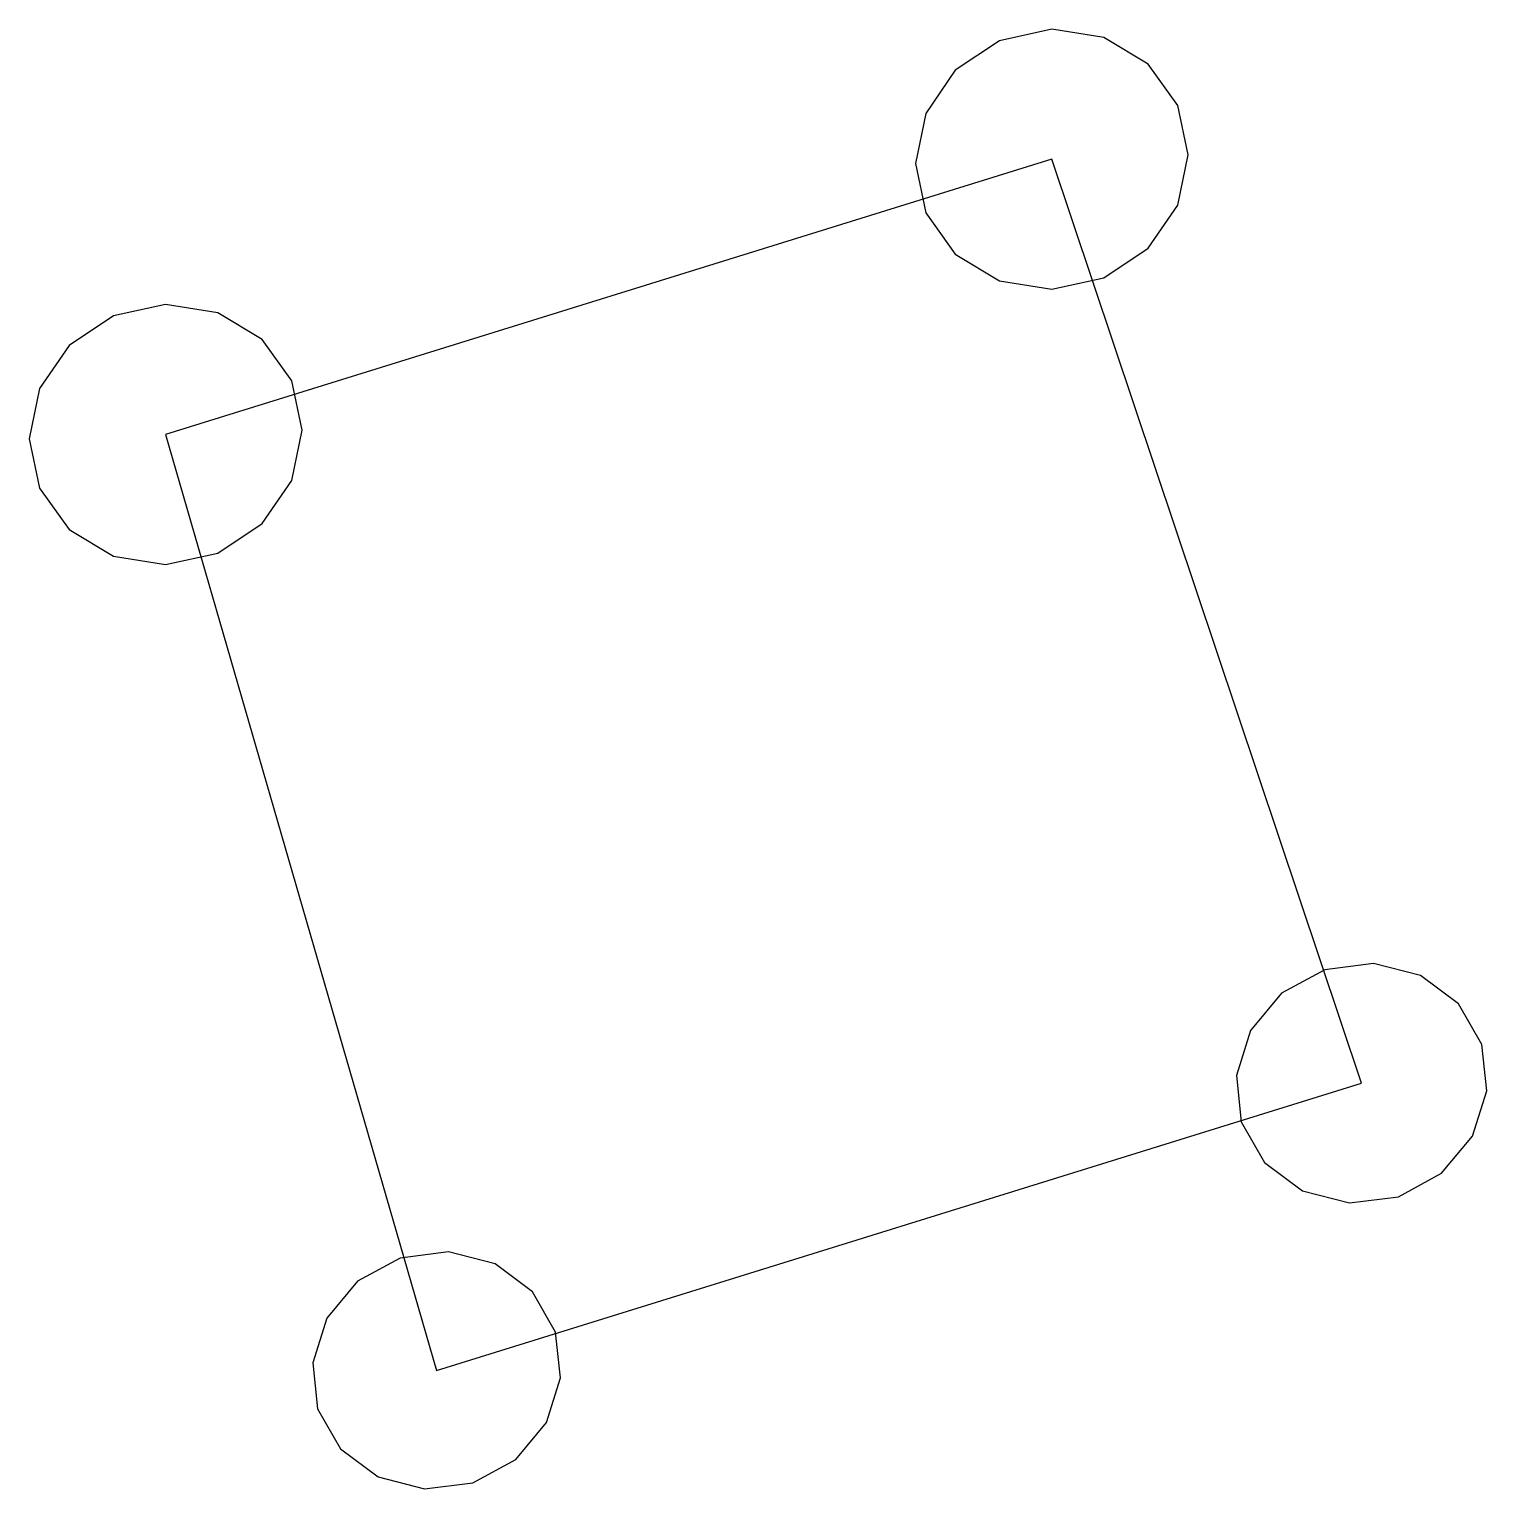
# Paper-space layout '_正视于' of a CAD drawing. Header units: millimetres. Extents: x 27.2 to 61.8, y 20.9 to 55.5.
import ezdxf

# ---------------------------------------------------------------- set-up
doc = ezdxf.new("R2010")
doc.units = ezdxf.units.MM

psp = doc.layouts.new('_正视于')

# ---------------------------------------------------------------- linework, layer by layer
at = {"color": 7, "linetype": 'Continuous'}
for p, q in [((51.495, 52.424), (30.485, 45.895)), ((58.841, 30.508), (51.495, 52.424)), ((30.485, 45.895), (36.909, 23.698)), ((36.909, 23.698), (58.841, 30.508))]:
    psp.add_line(p, q, dxfattribs=at)
at = {"color": 7, "linetype": 'Continuous', "flags": 128}
for points in [[(51.495, 55.508), (50.257, 55.235), (49.208, 54.534), (48.507, 53.512), (48.261, 52.324), (48.507, 51.152), (49.208, 50.173), (50.257, 49.537), (51.495, 49.341), (52.733, 49.614), (53.782, 50.315), (54.484, 51.337), (54.73, 52.524), (54.484, 53.697), (53.782, 54.675), (52.733, 55.311), (51.495, 55.508)], [(30.485, 48.979), (29.247, 48.706), (28.197, 48.005), (27.496, 46.983), (27.249, 45.795), (27.496, 44.622), (28.197, 43.643), (29.247, 43.007), (30.485, 42.81), (31.724, 43.083), (32.773, 43.784), (33.475, 44.807), (33.721, 45.995), (33.475, 47.168), (32.773, 48.147), (31.724, 48.783), (30.485, 48.979)], [(61.693, 31.428), (61.142, 32.388), (60.241, 33.062), (59.126, 33.347), (57.969, 33.2), (56.943, 32.644), (56.207, 31.762), (55.872, 30.689), (55.988, 29.589), (56.539, 28.629), (57.44, 27.955), (58.555, 27.669), (59.713, 27.816), (60.738, 28.373), (61.474, 29.255), (61.81, 30.328), (61.693, 31.428)], [(39.731, 24.608), (39.186, 25.558), (38.295, 26.225), (37.192, 26.508), (36.046, 26.362), (35.031, 25.811), (34.303, 24.939), (33.971, 23.877), (34.086, 22.788), (34.631, 21.838), (35.523, 21.171), (36.626, 20.889), (37.772, 21.034), (38.786, 21.585), (39.515, 22.458), (39.847, 23.52), (39.731, 24.608)]]:
    psp.add_lwpolyline(points, dxfattribs=at)

doc.saveas('drawing.dxf')
